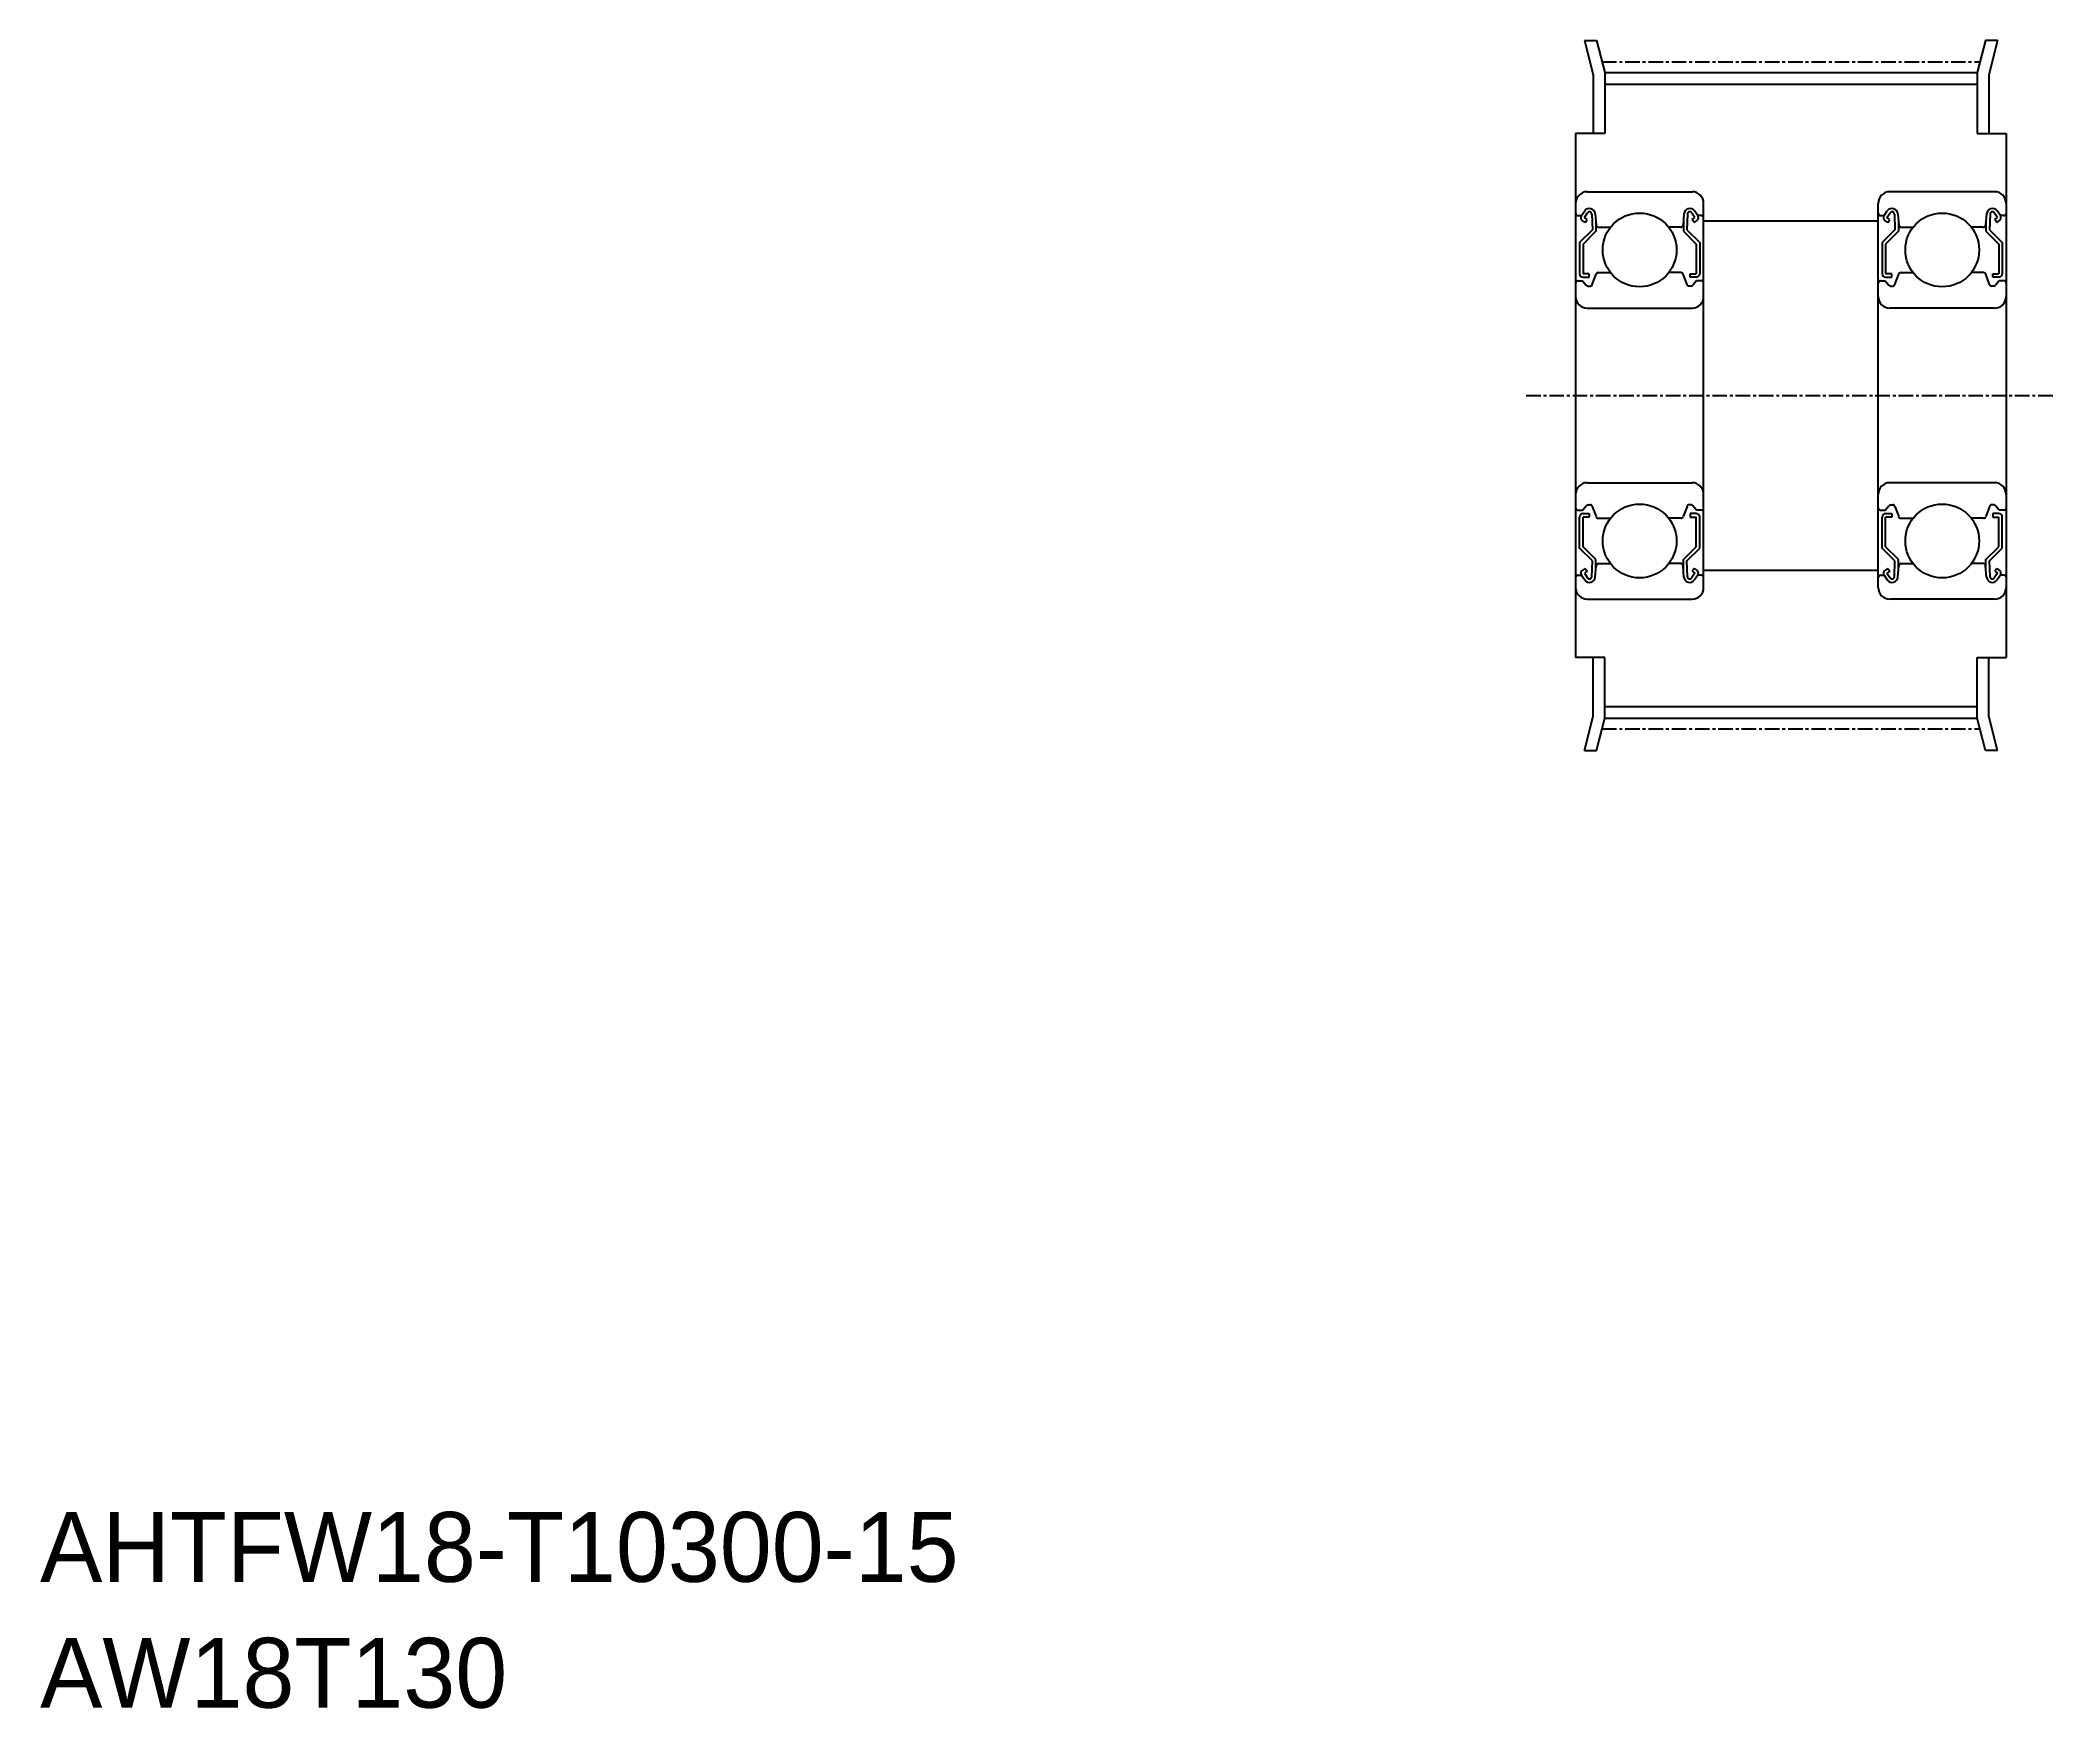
# Model space of a CAD drawing. Extents: x -286 to -113, y -61 to 82.
import ezdxf

# ---------------------------------------------------------------- set-up
doc = ezdxf.new("R2010")
doc.units = 0
doc.linetypes.add('CENTER', pattern=[2, 1.25, -0.25, 0.25, -0.25])
doc.layers.get('0').update_dxf_attribs({"linetype": 'CONTINUOUS'})
doc.layers.add('CENTER', color=1, linetype='CENTER')

msp = doc.modelspace()

# ---------------------------------------------------------------- linework, layer by layer
at = {"color": 7, "linetype": 'CONTINUOUS'}
for p, q in [((-153.3, 82.41), (-152.55, 79.46)), ((-153.3, 82.41), (-152.27, 82.41)), ((-152.27, 82.41), (-151.55, 79.64)), ((-118.83, 82.41), (-119.55, 79.64)), ((-117.8, 82.41), (-118.83, 82.41)), ((-117.8, 82.41), (-118.55, 79.46)), ((-152.55, 79.46), (-152.55, 74.41)), ((-151.55, 79.64), (-151.55, 74.41)), ((-151.55, 79.64), (-119.55, 79.64)), ((-151.55, 78.64), (-119.55, 78.64)), ((-119.55, 79.64), (-119.55, 74.41)), ((-118.55, 79.46), (-118.55, 74.41)), ((-151.55, 74.41), (-154.05, 74.41)), ((-154.05, 74.41), (-154.05, 29.41)), ((-119.55, 74.41), (-117.05, 74.41)), ((-117.05, 74.41), (-117.05, 29.41)), ((-153.05, 69.41), (-144.05, 69.41)), ((-118.05, 69.41), (-127.05, 69.41)), ((-153.55, 67.36), (-153.27, 67.76)), ((-153.3, 67.19), (-153.02, 67.59)), ((-143.8, 67.19), (-144.08, 67.59)), ((-143.55, 67.36), (-143.83, 67.76)), ((-143.05, 35.41), (-143.05, 68.41)), ((-128.05, 35.41), (-128.05, 68.41)), ((-127.55, 67.36), (-127.27, 67.76)), ((-127.3, 67.19), (-127.02, 67.59)), ((-117.8, 67.19), (-118.08, 67.59)), ((-117.55, 67.36), (-117.83, 67.76)), ((-153.85, 67.36), (-153.55, 67.36)), ((-152.61, 66.14), (-153.71, 65.04)), ((-153.23, 66.77), (-153.48, 66.95)), ((-152.31, 66.01), (-153.41, 64.91)), ((-153.06, 67.02), (-153.3, 67.19)), ((-153.23, 66.77), (-153.06, 67.02)), ((-152.66, 67.49), (-152.61, 66.14)), ((-152.36, 67.52), (-152.28, 66.55)), ((-152.31, 66.88), (-152.31, 66.01)), ((-152.08, 66.36), (-151.06, 66.36)), ((-145.02, 66.36), (-146.04, 66.36)), ((-144.74, 67.52), (-144.82, 66.55)), ((-144.79, 66.88), (-144.79, 66.01)), ((-144.79, 66.01), (-143.69, 64.91)), ((-144.44, 67.49), (-144.49, 66.14)), ((-144.49, 66.14), (-143.39, 65.04)), ((-144.04, 67.02), (-143.8, 67.19)), ((-143.87, 66.77), (-144.04, 67.02)), ((-143.87, 66.77), (-143.62, 66.95)), ((-143.25, 67.36), (-143.55, 67.36)), ((-143.05, 66.91), (-128.05, 66.91)), ((-127.85, 67.36), (-127.55, 67.36)), ((-126.61, 66.14), (-127.71, 65.04)), ((-127.23, 66.77), (-127.48, 66.95)), ((-126.31, 66.01), (-127.41, 64.91)), ((-127.06, 67.02), (-127.3, 67.19)), ((-127.23, 66.77), (-127.06, 67.02)), ((-126.66, 67.49), (-126.61, 66.14)), ((-126.36, 67.52), (-126.28, 66.55)), ((-126.31, 66.88), (-126.31, 66.01)), ((-126.08, 66.36), (-125.06, 66.36)), ((-119.02, 66.36), (-120.04, 66.36)), ((-118.74, 67.52), (-118.82, 66.55)), ((-118.79, 66.88), (-118.79, 66.01)), ((-118.79, 66.01), (-117.69, 64.91)), ((-118.44, 67.49), (-118.49, 66.14)), ((-118.49, 66.14), (-117.39, 65.04)), ((-118.04, 67.02), (-117.8, 67.19)), ((-117.87, 66.77), (-118.04, 67.02)), ((-117.87, 66.77), (-117.62, 66.95)), ((-117.25, 67.36), (-117.55, 67.36)), ((-153.71, 65.04), (-153.71, 62.36)), ((-153.41, 64.91), (-153.41, 62.36)), ((-143.69, 64.91), (-143.69, 62.36)), ((-143.39, 65.04), (-143.39, 62.36)), ((-127.71, 65.04), (-127.71, 62.36)), ((-127.41, 64.91), (-127.41, 62.36)), ((-117.69, 64.91), (-117.69, 62.36)), ((-117.39, 65.04), (-117.39, 62.36)), ((-152.89, 62.36), (-153.41, 62.36)), ((-152.89, 62.06), (-152.89, 62.36)), ((-152.11, 62.46), (-151.06, 62.46)), ((-145, 62.46), (-146.04, 62.46)), ((-144.21, 62.06), (-144.21, 62.36)), ((-144.21, 62.36), (-143.69, 62.36)), ((-126.89, 62.36), (-127.41, 62.36)), ((-126.89, 62.06), (-126.89, 62.36)), ((-126.11, 62.46), (-125.06, 62.46)), ((-119, 62.46), (-120.04, 62.46)), ((-118.21, 62.06), (-118.21, 62.36)), ((-118.21, 62.36), (-117.69, 62.36)), ((-153.85, 61.76), (-153.45, 61.76)), ((-153.45, 61.76), (-153.13, 61.39)), ((-153.41, 62.06), (-152.89, 62.06)), ((-152.98, 61.31), (-152.8, 61.31)), ((-152.62, 61.45), (-152.29, 62.33)), ((-144.48, 61.45), (-144.81, 62.33)), ((-144.12, 61.31), (-144.3, 61.31)), ((-143.69, 62.06), (-144.21, 62.06)), ((-143.65, 61.76), (-143.97, 61.39)), ((-143.25, 61.76), (-143.65, 61.76)), ((-127.85, 61.76), (-127.45, 61.76)), ((-127.45, 61.76), (-127.13, 61.39)), ((-127.41, 62.06), (-126.89, 62.06)), ((-126.98, 61.31), (-126.8, 61.31)), ((-126.62, 61.45), (-126.29, 62.33)), ((-118.48, 61.45), (-118.81, 62.33)), ((-118.12, 61.31), (-118.3, 61.31)), ((-117.69, 62.06), (-118.21, 62.06)), ((-117.65, 61.76), (-117.97, 61.39)), ((-117.25, 61.76), (-117.65, 61.76)), ((-153.05, 59.41), (-144.05, 59.41)), ((-118.05, 59.41), (-127.05, 59.41)), ((-154.05, 51.91), (-154.05, 51.91)), ((-117.05, 51.91), (-117.05, 51.91)), ((-154.05, 43.66), (-154.05, 43.66)), ((-153.05, 44.41), (-144.05, 44.41)), ((-118.05, 44.41), (-127.05, 44.41)), ((-117.05, 43.66), (-117.05, 43.66)), ((-153.85, 42.06), (-153.45, 42.06)), ((-153.45, 42.06), (-153.13, 42.44)), ((-153.41, 41.76), (-152.89, 41.76)), ((-152.98, 42.51), (-152.8, 42.51)), ((-152.89, 41.76), (-152.89, 41.46)), ((-152.62, 42.38), (-152.29, 41.5)), ((-144.48, 42.38), (-144.81, 41.5)), ((-144.12, 42.51), (-144.3, 42.51)), ((-143.69, 41.76), (-144.21, 41.76)), ((-144.21, 41.76), (-144.21, 41.46)), ((-143.65, 42.06), (-143.97, 42.44)), ((-143.25, 42.06), (-143.65, 42.06)), ((-127.85, 42.06), (-127.45, 42.06)), ((-127.45, 42.06), (-127.13, 42.44)), ((-127.41, 41.76), (-126.89, 41.76)), ((-126.98, 42.51), (-126.8, 42.51)), ((-126.89, 41.76), (-126.89, 41.46)), ((-126.62, 42.38), (-126.29, 41.5)), ((-118.48, 42.38), (-118.81, 41.5)), ((-118.12, 42.51), (-118.3, 42.51)), ((-118.21, 41.76), (-118.21, 41.46)), ((-117.69, 41.76), (-118.21, 41.76)), ((-117.65, 42.06), (-117.97, 42.44)), ((-117.25, 42.06), (-117.65, 42.06)), ((-153.71, 38.79), (-153.71, 41.46)), ((-153.41, 38.91), (-153.41, 41.46)), ((-152.89, 41.46), (-153.41, 41.46)), ((-152.11, 41.36), (-151.06, 41.36)), ((-145, 41.36), (-146.04, 41.36)), ((-144.21, 41.46), (-143.69, 41.46)), ((-143.69, 38.91), (-143.69, 41.46)), ((-143.39, 38.79), (-143.39, 41.46)), ((-127.71, 38.79), (-127.71, 41.46)), ((-127.41, 38.91), (-127.41, 41.46)), ((-126.89, 41.46), (-127.41, 41.46)), ((-126.11, 41.36), (-125.06, 41.36)), ((-119, 41.36), (-120.04, 41.36)), ((-118.21, 41.46), (-117.69, 41.46)), ((-117.69, 38.91), (-117.69, 41.46)), ((-117.39, 38.79), (-117.39, 41.46)), ((-152.61, 37.69), (-153.71, 38.79)), ((-152.31, 37.81), (-153.41, 38.91)), ((-144.79, 37.81), (-143.69, 38.91)), ((-144.49, 37.69), (-143.39, 38.79)), ((-126.61, 37.69), (-127.71, 38.79)), ((-126.31, 37.81), (-127.41, 38.91)), ((-118.79, 37.81), (-117.69, 38.91)), ((-118.49, 37.69), (-117.39, 38.79)), ((-153.85, 36.46), (-153.55, 36.46)), ((-153.55, 36.46), (-153.27, 36.07)), ((-153.23, 37.05), (-153.48, 36.88)), ((-153.06, 36.81), (-153.3, 36.64)), ((-153.3, 36.64), (-153.02, 36.23)), ((-153.23, 37.05), (-153.06, 36.81)), ((-152.66, 36.34), (-152.61, 37.69)), ((-152.36, 36.31), (-152.28, 37.28)), ((-152.31, 36.94), (-152.31, 37.81)), ((-152.08, 37.46), (-151.06, 37.46)), ((-145.02, 37.46), (-146.04, 37.46)), ((-144.74, 36.31), (-144.82, 37.28)), ((-144.79, 36.94), (-144.79, 37.81)), ((-144.44, 36.34), (-144.49, 37.69)), ((-143.8, 36.64), (-144.08, 36.23)), ((-143.87, 37.05), (-144.04, 36.81)), ((-144.04, 36.81), (-143.8, 36.64)), ((-143.87, 37.05), (-143.62, 36.88)), ((-143.55, 36.46), (-143.83, 36.07)), ((-143.25, 36.46), (-143.55, 36.46)), ((-143.05, 36.91), (-128.05, 36.91)), ((-127.85, 36.46), (-127.55, 36.46)), ((-127.55, 36.46), (-127.27, 36.07)), ((-127.23, 37.05), (-127.48, 36.88)), ((-127.06, 36.81), (-127.3, 36.64)), ((-127.3, 36.64), (-127.02, 36.23)), ((-127.23, 37.05), (-127.06, 36.81)), ((-126.66, 36.34), (-126.61, 37.69)), ((-126.36, 36.31), (-126.28, 37.28)), ((-126.31, 36.94), (-126.31, 37.81)), ((-126.08, 37.46), (-125.06, 37.46)), ((-119.02, 37.46), (-120.04, 37.46)), ((-118.74, 36.31), (-118.82, 37.28)), ((-118.79, 36.94), (-118.79, 37.81)), ((-118.44, 36.34), (-118.49, 37.69)), ((-117.8, 36.64), (-118.08, 36.23)), ((-117.87, 37.05), (-118.04, 36.81)), ((-118.04, 36.81), (-117.8, 36.64)), ((-117.87, 37.05), (-117.62, 36.88)), ((-117.55, 36.46), (-117.83, 36.07)), ((-117.25, 36.46), (-117.55, 36.46)), ((-153.05, 34.41), (-144.05, 34.41)), ((-118.05, 34.41), (-127.05, 34.41)), ((-151.55, 29.41), (-154.05, 29.41)), ((-152.55, 24.37), (-152.55, 29.41)), ((-151.55, 24.19), (-151.55, 29.41)), ((-119.55, 24.19), (-119.55, 29.41)), ((-119.55, 29.41), (-117.05, 29.41)), ((-118.55, 24.37), (-118.55, 29.41)), ((-153.3, 21.41), (-152.55, 24.37)), ((-151.55, 25.18), (-119.55, 25.18)), ((-117.8, 21.41), (-118.55, 24.37)), ((-152.27, 21.41), (-151.55, 24.19)), ((-151.55, 24.19), (-119.55, 24.19)), ((-118.83, 21.41), (-119.55, 24.19)), ((-153.3, 21.41), (-152.27, 21.41)), ((-117.8, 21.41), (-118.83, 21.41))]:
    msp.add_line(p, q, dxfattribs=at)
for centre in [(-148.55, 64.41), (-122.55, 64.41), (-148.55, 39.41), (-122.55, 39.41)]:
    msp.add_circle(centre, 3.17, dxfattribs=at)
for centre, radius, start, end in [((-153.05, 68.41), 1, 90, 180), ((-144.05, 68.41), 1, 0, 90), ((-127.05, 68.41), 1, 90, 180), ((-118.05, 68.41), 1, 0, 90), ((-153.85, 67.56), 0.2, 180, 270), ((-152.86, 67.47), 0.5, 5.065, 144.9356), ((-152.86, 67.48), 0.2, 2.1312, 144.9367), ((-144.24, 67.47), 0.5, 35.0644, 174.935), ((-144.24, 67.48), 0.2, 35.0633, 177.8688), ((-143.25, 67.56), 0.2, 270, 0), ((-127.85, 67.56), 0.2, 180, 270), ((-126.86, 67.47), 0.5, 5.065, 144.9356), ((-126.86, 67.48), 0.2, 2.1312, 144.9367), ((-118.24, 67.47), 0.5, 35.0644, 174.935), ((-118.24, 67.48), 0.2, 35.0633, 177.8688), ((-117.25, 67.56), 0.2, 270, 0), ((-153.31, 67.19), 0.3, 144.9356, 235.0377), ((-152.08, 66.56), 0.2, 185.065, 270), ((-145.02, 66.56), 0.2, 270, 354.935), ((-143.8, 67.19), 0.3, 304.9623, 35.0644), ((-127.31, 67.19), 0.3, 144.9356, 235.0377), ((-126.08, 66.56), 0.2, 185.065, 270), ((-119.02, 66.56), 0.2, 270, 354.935), ((-117.8, 67.19), 0.3, 304.9623, 35.0644), ((-153.41, 62.36), 0.3, 180, 270), ((-152.11, 62.26), 0.2, 90, 159.9703), ((-145, 62.26), 0.2, 20.0297, 90), ((-143.69, 62.36), 0.3, 270, 0), ((-127.41, 62.36), 0.3, 180, 270), ((-126.11, 62.26), 0.2, 90, 159.9703), ((-119, 62.26), 0.2, 20.0297, 90), ((-117.69, 62.36), 0.3, 270, 0), ((-153.85, 61.56), 0.2, 90, 180), ((-152.98, 61.51), 0.2, 219.997, 270), ((-152.8, 61.51), 0.2, 270, 339.9703), ((-144.3, 61.51), 0.2, 200.0297, 270), ((-144.12, 61.51), 0.2, 270, 320.003), ((-143.25, 61.56), 0.2, 0, 90), ((-127.85, 61.56), 0.2, 90, 180), ((-126.98, 61.51), 0.2, 219.997, 270), ((-126.8, 61.51), 0.2, 270, 339.9703), ((-118.3, 61.51), 0.2, 200.0297, 270), ((-118.12, 61.51), 0.2, 270, 320.003), ((-117.25, 61.56), 0.2, 0, 90), ((-153.05, 60.41), 1, 180, 270), ((-144.05, 60.41), 1, 270, 0), ((-127.05, 60.41), 1, 180, 270), ((-118.05, 60.41), 1, 270, 0), ((-153.05, 43.41), 1, 90, 180), ((-144.05, 43.41), 1, 360, 90), ((-127.05, 43.41), 1, 90, 180), ((-118.05, 43.41), 1, 0, 90), ((-153.85, 42.26), 0.2, 180, 270), ((-153.41, 41.46), 0.3, 90, 180), ((-152.98, 42.31), 0.2, 90, 140.003), ((-152.8, 42.31), 0.2, 20.0297, 90), ((-144.3, 42.31), 0.2, 90, 159.9703), ((-144.12, 42.31), 0.2, 39.997, 90), ((-143.69, 41.46), 0.3, 0, 90), ((-143.25, 42.26), 0.2, 270, 0), ((-127.85, 42.26), 0.2, 180, 270), ((-127.41, 41.46), 0.3, 90, 180), ((-126.98, 42.31), 0.2, 90, 140.003), ((-126.8, 42.31), 0.2, 20.0297, 90), ((-118.3, 42.31), 0.2, 90, 159.9703), ((-118.12, 42.31), 0.2, 39.997, 90), ((-117.69, 41.46), 0.3, 0, 90), ((-117.25, 42.26), 0.2, 270, 0), ((-152.11, 41.56), 0.2, 200.0297, 270), ((-145, 41.56), 0.2, 270, 339.9703), ((-126.11, 41.56), 0.2, 200.0297, 270), ((-119, 41.56), 0.2, 270, 339.9703), ((-153.85, 36.26), 0.2, 90, 180), ((-153.31, 36.64), 0.3, 124.9623, 215.0644), ((-152.08, 37.26), 0.2, 90, 174.935), ((-145.02, 37.26), 0.2, 5.065, 90), ((-143.8, 36.64), 0.3, 324.9356, 55.0377), ((-143.25, 36.26), 0.2, 0, 90), ((-127.85, 36.26), 0.2, 90, 180), ((-127.31, 36.64), 0.3, 124.9623, 215.0644), ((-126.08, 37.26), 0.2, 90, 174.935), ((-119.02, 37.26), 0.2, 5.065, 90), ((-117.8, 36.64), 0.3, 324.9356, 55.0377), ((-117.25, 36.26), 0.2, 0, 90), ((-153.05, 35.41), 1, 180, 270), ((-152.86, 36.35), 0.5, 215.0644, 354.935), ((-152.86, 36.35), 0.2, 215.0633, 357.8688), ((-144.24, 36.35), 0.5, 185.065, 324.9356), ((-144.24, 36.35), 0.2, 182.1312, 324.9367), ((-144.05, 35.41), 1, 270, 360), ((-127.05, 35.41), 1, 180, 270), ((-126.86, 36.35), 0.5, 215.0644, 354.935), ((-126.86, 36.35), 0.2, 215.0633, 357.8688), ((-118.24, 36.35), 0.5, 185.065, 324.9356), ((-118.24, 36.35), 0.2, 182.1312, 324.9367), ((-118.05, 35.41), 1, 270, 0)]:
    msp.add_arc(centre, radius, start, end, dxfattribs=at)
at = {"layer": 'CENTER', "color": 1, "linetype": 'CENTER'}
for p, q in [((-151.79, 80.56), (-119.31, 80.56)), ((-158.3, 51.91), (-112.8, 51.91)), ((-151.79, 23.26), (-119.31, 23.26))]:
    msp.add_line(p, q, dxfattribs=at)

# ---------------------------------------------------------------- texts
at = {"color": 7, "linetype": 'CONTINUOUS'}
for s, p in [('AHTFW18-T10300-15', (-285.99, -50)), ('AW18T130', (-285.99, -60.81))]:
    msp.add_text(s, height=6, dxfattribs=at).set_placement(p)

doc.saveas('drawing.dxf')
